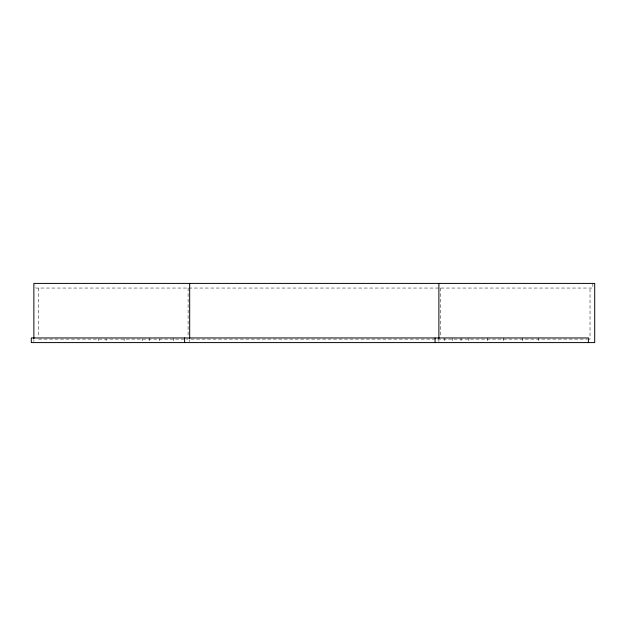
<?xml version="1.0" encoding="UTF-8"?>
<svg xmlns="http://www.w3.org/2000/svg" width="626" height="626" viewBox="0 0 626 626"><rect width="100%" height="100%" fill="white"/><g stroke="black" fill="none" stroke-linecap="round" stroke-linejoin="round"><path stroke-width="0.47" stroke-dasharray="3.13 2.35" d="M38.546 339.112L188.105 339.112M191.024 339.112L586.953 339.112M587.72 339.112L590.021 339.112L590.021 288.046M592.83 283.406L592.83 288.046L35.737 288.046L35.737 285.26M538.485 337.954L538.485 340.74M522.233 337.954L522.233 340.74M503.664 337.954L503.664 340.74M487.419 337.954L487.419 340.74M468.851 337.954L468.851 340.74M461.057 337.954L461.057 340.74M452.598 337.954L452.598 340.74M444.804 337.954L444.804 340.74M440.461 288.046L440.461 336.225M438.889 339.683L438.889 341.624M189.678 339.683L189.678 341.624M188.105 288.046L188.105 336.225M173.707 337.954L173.707 340.74M159.81 338.885L159.81 340.74M149.684 337.954L149.684 340.74M142.204 338.885L142.204 340.74M124.151 338.885L124.151 340.74M106.091 338.885L106.091 340.74M98.618 338.885L98.618 340.74M38.546 288.046L38.546 336.225M33.867 339.683L33.867 341.624"/><path stroke-width="0.94" d="M588.385 342.594L588.385 337.954L31.3 337.954L31.3 342.594L594.7 342.594L594.7 283.406L33.867 283.406L33.867 338.713M438.889 283.406L438.889 338.713M435.078 337.954L435.078 342.594M189.678 283.406L189.678 338.713M184.615 337.954L184.615 342.594"/></g></svg>
